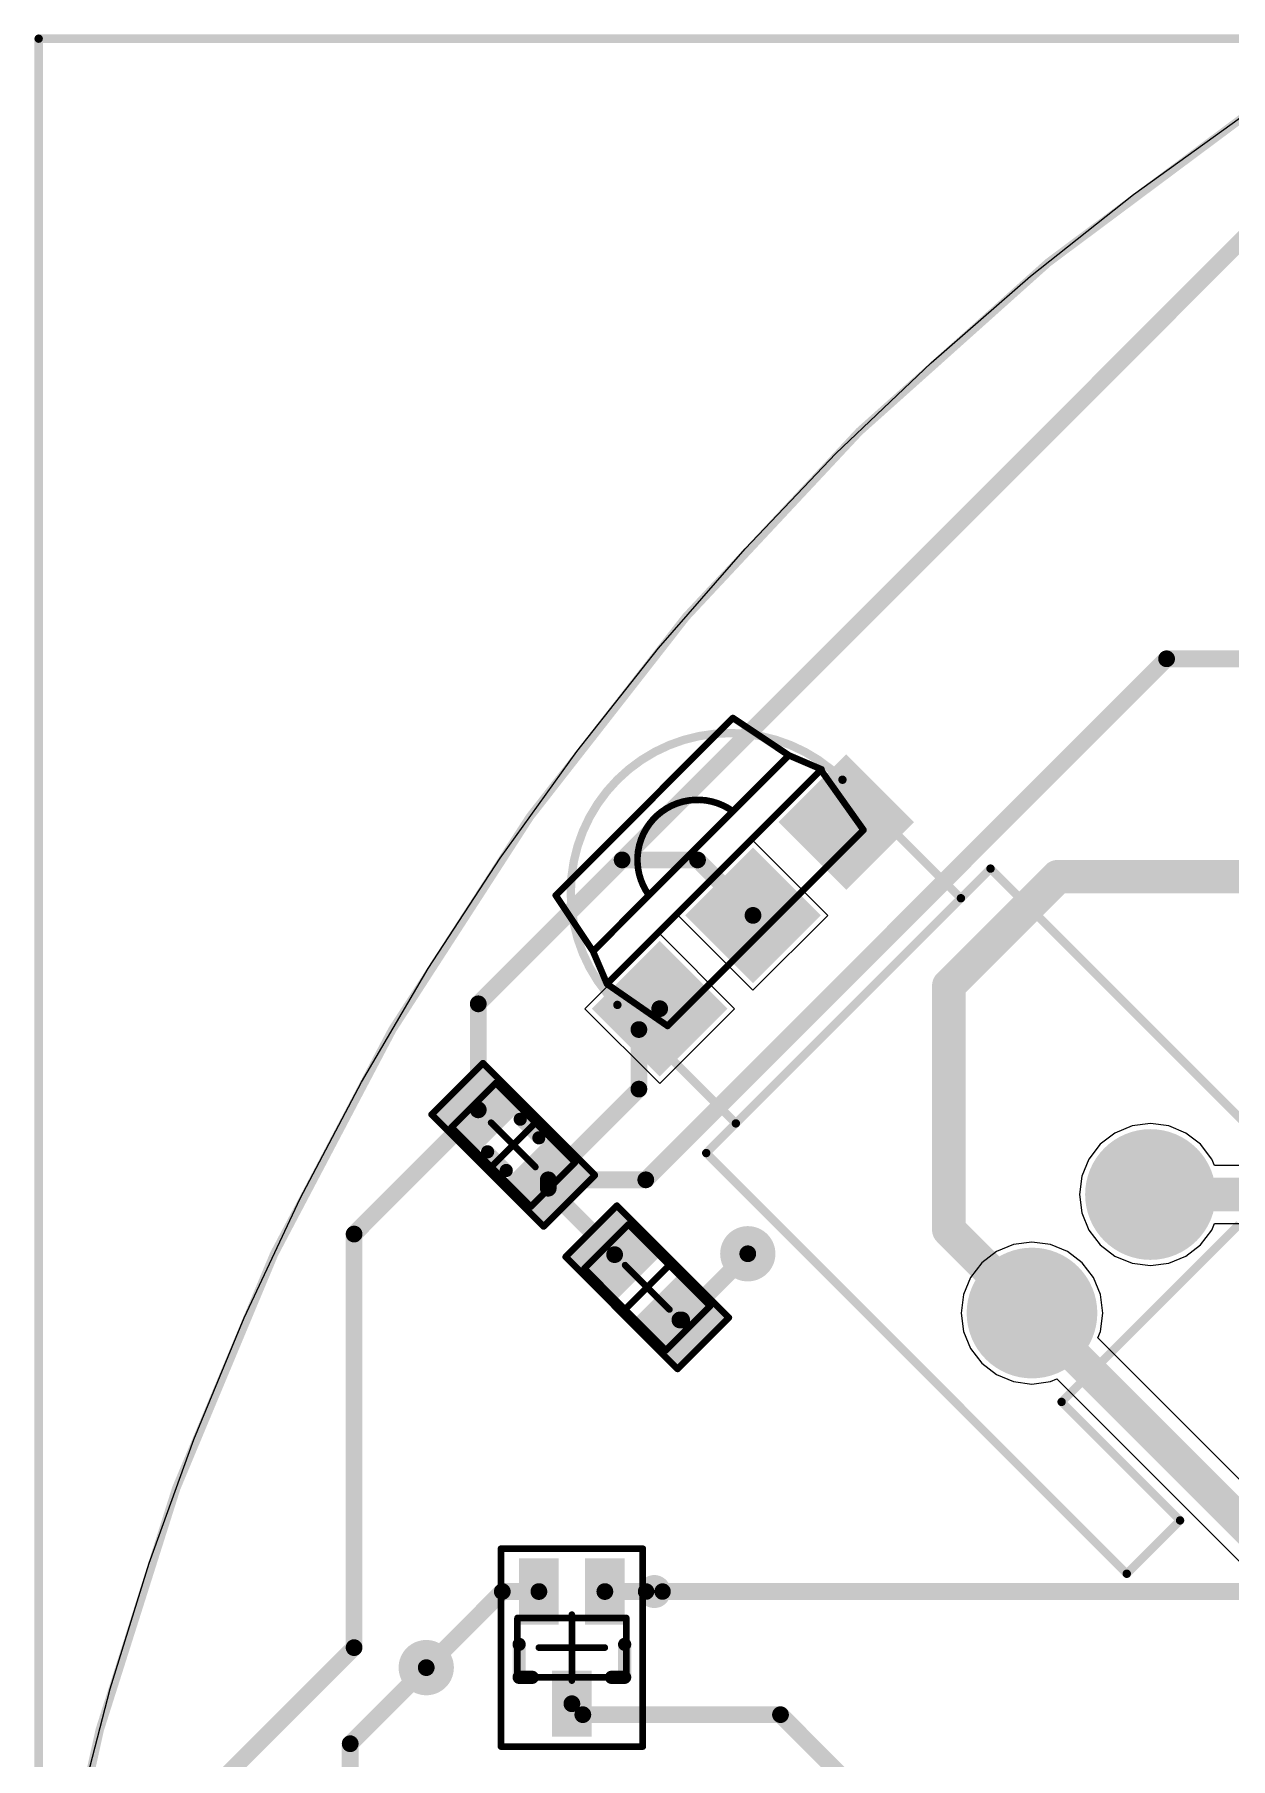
# Model space of a CAD drawing. Extents: x 6.31 to 9.67, y 3.49 to 7.65.
# Drawn here: x 6.309 to 7.023, y 6.621 to 7.65 of the extents above; entities that cross this region are included whole.
import ezdxf

# ---------------------------------------------------------------- set-up
doc = ezdxf.new("R2010")
doc.units = 0
for name, color, linetype in [('BOTTOMLAYER', 5, 'CONTINUOUS'), ('BOTTOMSOLDER', 6, 'CONTINUOUS'), ('MECHANICAL10', 56, 'CONTINUOUS'), ('MECHANICAL13', 56, 'CONTINUOUS'), ('MECHANICAL15', 56, 'CONTINUOUS'), ('MECHANICAL2', 216, 'CONTINUOUS'), ('MULTILAYER', 9, 'CONTINUOUS'), ('TOPLAYER', 1, 'CONTINUOUS'), ('TOPOVERLAY', 2, 'CONTINUOUS'), ('TOPPASTE', 8, 'CONTINUOUS'), ('TOPSOLDER', 216, 'CONTINUOUS')]:
    doc.layers.add(name, color=color, linetype=linetype)

msp = doc.modelspace()

# ---------------------------------------------------------------- linework, layer by layer
at = {"layer": 'BOTTOMLAYER'}
for p, q in [((6.9649762, 7.5540742), (7.0287402, 7.5999529)), ((6.9033991, 7.5052997), (6.9649762, 7.5540742)), ((6.8441403, 7.4537333), (6.9033991, 7.5052997)), ((6.7873262, 7.3994852), (6.8441403, 7.4537333)), ((6.7330781, 7.3426711), (6.7873262, 7.3994852)), ((6.6815117, 7.2834123), (6.7330781, 7.3426711)), ((6.6327372, 7.2218352), (6.6815117, 7.2834123)), ((6.5868585, 7.1580712), (6.6327372, 7.2218352)), ((6.7378353, 7.1686748), (6.6931372, 7.1239767)), ((6.7825334, 7.1239767), (6.7378353, 7.1686748)), ((6.5439736, 7.0922564), (6.5868585, 7.1580712)), ((6.6931372, 7.1239767), (6.7378353, 7.0792786)), ((6.7378353, 7.0792786), (6.7825334, 7.1239767)), ((6.6821575, 7.1129971), (6.6374594, 7.068299)), ((6.7268556, 7.068299), (6.6821575, 7.1129971)), ((6.5041741, 7.0245313), (6.5439736, 7.0922564)), ((6.6374594, 7.068299), (6.6821575, 7.0236009)), ((6.6821575, 7.0236009), (6.7268556, 7.068299)), ((6.4675448, 6.9550403), (6.5041741, 7.0245313)), ((6.9641202, 6.9983572), (6.9539032, 6.9941252)), ((6.9750844, 6.9998006), (6.9641202, 6.9983572)), ((6.9860486, 6.9983572), (6.9750844, 6.9998006)), ((6.9962656, 6.9941252), (6.9860486, 6.9983572)), ((6.9451297, 6.987393), (6.9383975, 6.9786195)), ((6.9539032, 6.9941252), (6.9451297, 6.987393)), ((7.0050391, 6.987393), (6.9962656, 6.9941252)), ((7.0117713, 6.9786195), (7.0050391, 6.987393)), ((6.9383975, 6.9786195), (6.9341655, 6.9684025)), ((7.0133653, 6.9747713), (7.0117713, 6.9786195)), ((7.5343737, 6.9747713), (7.0133653, 6.9747713)), ((6.9341655, 6.9684025), (6.9327221, 6.9574383)), ((6.4341639, 6.8839319), (6.4675448, 6.9550403)), ((6.9327221, 6.9574383), (6.9341655, 6.9464741)), ((6.9341655, 6.9464741), (6.9383975, 6.9362571)), ((6.9383975, 6.9362571), (6.9451297, 6.9274836)), ((7.0050391, 6.9274836), (7.0117713, 6.9362571)), ((7.0117713, 6.9362571), (7.0133653, 6.9401053)), ((7.0133653, 6.9401053), (7.5271941, 6.9401053)), ((6.8831925, 6.9234145), (6.874419, 6.9166823)), ((6.8934095, 6.9276465), (6.8831925, 6.9234145)), ((6.9043737, 6.9290899), (6.8934095, 6.9276465)), ((6.9153379, 6.9276465), (6.9043737, 6.9290899)), ((6.9255549, 6.9234145), (6.9153379, 6.9276465)), ((6.9343284, 6.9166823), (6.9255549, 6.9234145)), ((6.9451297, 6.9274836), (6.9539032, 6.9207514)), ((6.9962656, 6.9207514), (7.0050391, 6.9274836)), ((6.874419, 6.9166823), (6.8676868, 6.9079088)), ((6.9410606, 6.9079088), (6.9343284, 6.9166823)), ((6.9539032, 6.9207514), (6.9641202, 6.9165194)), ((6.9641202, 6.9165194), (6.9750844, 6.915076)), ((6.9750844, 6.915076), (6.9860486, 6.9165194)), ((6.9860486, 6.9165194), (6.9962656, 6.9207514)), ((6.8676868, 6.9079088), (6.8634548, 6.8976918)), ((6.9452926, 6.8976918), (6.9410606, 6.9079088)), ((6.8634548, 6.8976918), (6.8620114, 6.8867276)), ((6.946736, 6.8867276), (6.9452926, 6.8976918)), ((6.4041026, 6.8113576), (6.4341639, 6.8839319)), ((6.8620114, 6.8867276), (6.8634548, 6.8757634)), ((6.9452926, 6.8757634), (6.946736, 6.8867276)), ((6.8634548, 6.8757634), (6.8676868, 6.8655464)), ((6.9436987, 6.8719152), (6.9452926, 6.8757634)), ((7.0861979, 6.729416), (6.9436987, 6.8719152)), ((6.8676868, 6.8655464), (6.874419, 6.8567729)), ((6.874419, 6.8567729), (6.8831925, 6.8500407)), ((6.8831925, 6.8500407), (6.8934095, 6.8458087)), ((6.8934095, 6.8458087), (6.9043737, 6.8443653)), ((6.9043737, 6.8443653), (6.9153379, 6.8458087)), ((6.9153379, 6.8458087), (6.9191861, 6.8474026)), ((6.9191861, 6.8474026), (7.066762, 6.6998267)), ((6.3774252, 6.7374725), (6.4041026, 6.8113576)), ((6.3541885, 6.6624341), (6.3774252, 6.7374725)), ((6.3344422, 6.5864027), (6.3541885, 6.6624341))]:
    msp.add_line(p, q, dxfattribs=at)
for points, const_width in [([(6.9575844, 6.9574383, 1), (6.9925844, 6.9574383, 1)], 0.035), ([(6.9700844, 6.9574383, 1), (6.9800844, 6.9574383, 1)], 0.01), ([(6.728479, 6.922083, 1), (6.740979, 6.922083, 1)], 0.0125), ([(6.8868737, 6.8867276, 1), (6.9218737, 6.8867276, 1)], 0.035), ([(6.8993737, 6.8867276, 1), (6.9093737, 6.8867276, 1)], 0.01), ([(6.5365499, 6.6751539, 1), (6.5490499, 6.6751539, 1)], 0.0125)]:
    msp.add_lwpolyline(points, format="xyb", close=True, dxfattribs=dict(at, const_width=const_width))
at = {"layer": 'BOTTOMLAYER', "const_width": 0.02}
for points in [[(6.9750844, 6.9574383), (7.5343737, 6.9574383)], [(6.9043737, 6.8867276), (7.0790183, 6.712083)]]:
    msp.add_lwpolyline(points, dxfattribs=at)
at = {"layer": 'BOTTOMLAYER'}
for points in [[(6.793513, 7.2144531), (6.7587144, 7.1796545), (6.8283116, 7.1796545), (6.793513, 7.1448559)], [(6.7378353, 7.1587753), (6.7030367, 7.1239767), (6.7726339, 7.1239767), (6.7378353, 7.0891781)], [(6.6821575, 7.1030976), (6.6473589, 7.068299), (6.7169561, 7.068299), (6.6821575, 7.0335004)]]:
    msp.add_solid(points, dxfattribs=at)
at = {"layer": 'BOTTOMSOLDER'}
for points, const_width in [([(6.9555844, 6.9574383, 1), (6.9945844, 6.9574383, 1)], 0.039), ([(6.726479, 6.922083, 1), (6.742979, 6.922083, 1)], 0.0165), ([(6.8848737, 6.8867276, 1), (6.9238737, 6.8867276, 1)], 0.039), ([(6.5345499, 6.6751539, 1), (6.5510499, 6.6751539, 1)], 0.0165)]:
    msp.add_lwpolyline(points, format="xyb", close=True, dxfattribs=dict(at, const_width=const_width))
for points in [[(6.793513, 7.2201099), (6.7530576, 7.1796545), (6.8339684, 7.1796545), (6.793513, 7.1391991)], [(6.7378353, 7.1644321), (6.6973799, 7.1239767), (6.7782907, 7.1239767), (6.7378353, 7.0835213)], [(6.6821575, 7.1087544), (6.6417021, 7.068299), (6.7226129, 7.068299), (6.6821575, 7.0278436)]]:
    msp.add_solid(points, dxfattribs=at)
at = {"layer": 'MECHANICAL10', "const_width": 0.005}
for points in [[(6.3114428, 3.4970829), (6.3114428, 7.6470829)], [(6.3114428, 7.6470829), (9.6680142, 7.6470829)]]:
    msp.add_lwpolyline(points, dxfattribs=at)
at = {"layer": 'MECHANICAL10', "const_width": 0.0025}
msp.add_lwpolyline([(6.3101928, 7.6470829, 1), (6.3126928, 7.6470829, 1)], format="xyb", close=True, dxfattribs=at)
msp.add_lwpolyline([(6.3101928, 7.6470829, 1), (6.3126928, 7.6470829, 1)], format="xyb", close=True, dxfattribs=at)
at = {"layer": 'MECHANICAL13', "const_width": 0.003937}
for points in [[(6.5578427, 6.9975227), (6.5842896, 7.0239695)], [(6.5842896, 7.0239695), (6.6316156, 6.9766435)], [(6.5578427, 6.9975227), (6.6051687, 6.9501966)], [(6.6051687, 6.9501966), (6.6316156, 6.9766435)], [(6.6371464, 6.9132185), (6.6635933, 6.9396654)], [(6.6635933, 6.9396654), (6.7123114, 6.8909474)], [(6.6371464, 6.9132185), (6.6858644, 6.8645005)], [(6.6858644, 6.8645005), (6.7123114, 6.8909474)], [(6.5972486, 6.7047996), (6.6622093, 6.7047996)], [(6.5972486, 6.6693665), (6.5972486, 6.7047996)], [(6.6622093, 6.6693665), (6.6622093, 6.7047996)], [(6.5972486, 6.6693665), (6.6622093, 6.6693665)]]:
    msp.add_lwpolyline(points, dxfattribs=at)
at = {"layer": 'MECHANICAL13', "const_width": 0.0019685}
for points in [[(6.5833054, 7.0239695, 1), (6.5852738, 7.0239695, 1)], [(6.5833054, 7.0239695, 1), (6.5852738, 7.0239695, 1)], [(6.5568585, 6.9975227, 1), (6.5588269, 6.9975227, 1)], [(6.5568585, 6.9975227, 1), (6.5588269, 6.9975227, 1)], [(6.6306314, 6.9766435, 1), (6.6325998, 6.9766435, 1)], [(6.6306314, 6.9766435, 1), (6.6325998, 6.9766435, 1)], [(6.6041845, 6.9501966, 1), (6.6061529, 6.9501966, 1)], [(6.6041845, 6.9501966, 1), (6.6061529, 6.9501966, 1)], [(6.6626091, 6.9396654, 1), (6.6645775, 6.9396654, 1)], [(6.6626091, 6.9396654, 1), (6.6645775, 6.9396654, 1)], [(6.6361622, 6.9132185, 1), (6.6381306, 6.9132185, 1)], [(6.6361622, 6.9132185, 1), (6.6381306, 6.9132185, 1)], [(6.7113272, 6.8909474, 1), (6.7132956, 6.8909474, 1)], [(6.7113272, 6.8909474, 1), (6.7132956, 6.8909474, 1)], [(6.6848802, 6.8645005, 1), (6.6868486, 6.8645005, 1)], [(6.6848802, 6.8645005, 1), (6.6868486, 6.8645005, 1)], [(6.5962644, 6.7047996, 1), (6.5982328, 6.7047996, 1)], [(6.5962644, 6.7047996, 1), (6.5982328, 6.7047996, 1)], [(6.6612251, 6.7047996, 1), (6.6631935, 6.7047996, 1)], [(6.6612251, 6.7047996, 1), (6.6631935, 6.7047996, 1)], [(6.5962644, 6.6693665, 1), (6.5982328, 6.6693665, 1)], [(6.5962644, 6.6693665, 1), (6.5982328, 6.6693665, 1)], [(6.6612251, 6.6693665, 1), (6.6631935, 6.6693665, 1)], [(6.6612251, 6.6693665, 1), (6.6631935, 6.6693665, 1)]]:
    msp.add_lwpolyline(points, format="xyb", close=True, dxfattribs=at)
at = {"layer": 'MECHANICAL15', "const_width": 0.003937}
for points in [[(6.5460111, 7.0051782), (6.5766339, 7.035801)], [(6.5766339, 7.035801), (6.6434471, 6.9689877)], [(6.5460111, 7.0051782), (6.6128244, 6.938365)], [(6.5815057, 7.0003065), (6.6079526, 6.9738595)], [(6.5815057, 6.9738596), (6.6079526, 7.0003065)], [(6.6128244, 6.938365), (6.6434471, 6.9689877)], [(6.626011, 6.9201782), (6.6566336, 6.9508009)], [(6.6566336, 6.9508009), (6.7234469, 6.8839878)], [(6.626011, 6.9201782), (6.6928241, 6.853365)], [(6.6615054, 6.8888595), (6.6879523, 6.9153064)], [(6.6615055, 6.9153064), (6.6879523, 6.8888595)], [(6.6928241, 6.853365), (6.7234469, 6.8839878)], [(6.5874061, 6.7461382), (6.6720518, 6.7461382)], [(6.5874061, 6.6280279), (6.5874061, 6.7461382)], [(6.6720518, 6.6280279), (6.6720518, 6.7461382)], [(6.629729, 6.667398), (6.629729, 6.7067681)], [(6.6100439, 6.687083), (6.649414, 6.687083)], [(6.5874061, 6.6280279), (6.6720518, 6.6280279)]]:
    msp.add_lwpolyline(points, dxfattribs=at)
at = {"layer": 'MECHANICAL15', "const_width": 0.0019685}
for points in [[(6.5756497, 7.035801, 1), (6.5776181, 7.035801, 1)], [(6.5756497, 7.035801, 1), (6.5776181, 7.035801, 1)], [(6.5450269, 7.0051782, 1), (6.5469953, 7.0051782, 1)], [(6.5450269, 7.0051782, 1), (6.5469953, 7.0051782, 1)], [(6.5805215, 7.0003065, 1), (6.5824899, 7.0003065, 1)], [(6.6069684, 7.0003065, 1), (6.6089368, 7.0003065, 1)], [(6.5805215, 6.9738596, 1), (6.5824899, 6.9738596, 1)], [(6.6069684, 6.9738595, 1), (6.6089368, 6.9738595, 1)], [(6.6424629, 6.9689877, 1), (6.6444313, 6.9689877, 1)], [(6.6424629, 6.9689877, 1), (6.6444313, 6.9689877, 1)], [(6.6556494, 6.9508009, 1), (6.6576178, 6.9508009, 1)], [(6.6556494, 6.9508009, 1), (6.6576178, 6.9508009, 1)], [(6.6118402, 6.938365, 1), (6.6138086, 6.938365, 1)], [(6.6118402, 6.938365, 1), (6.6138086, 6.938365, 1)], [(6.6250268, 6.9201782, 1), (6.6269952, 6.9201782, 1)], [(6.6250268, 6.9201782, 1), (6.6269952, 6.9201782, 1)], [(6.6605213, 6.9153064, 1), (6.6624897, 6.9153064, 1)], [(6.6869681, 6.9153064, 1), (6.6889365, 6.9153064, 1)], [(6.6605212, 6.8888595, 1), (6.6624896, 6.8888595, 1)], [(6.6869681, 6.8888595, 1), (6.6889365, 6.8888595, 1)], [(6.7224627, 6.8839878, 1), (6.7244311, 6.8839878, 1)], [(6.7224627, 6.8839878, 1), (6.7244311, 6.8839878, 1)], [(6.6918399, 6.853365, 1), (6.6938083, 6.853365, 1)], [(6.6918399, 6.853365, 1), (6.6938083, 6.853365, 1)], [(6.5864219, 6.7461382, 1), (6.5883903, 6.7461382, 1)], [(6.5864219, 6.7461382, 1), (6.5883903, 6.7461382, 1)], [(6.6710676, 6.7461382, 1), (6.673036, 6.7461382, 1)], [(6.6710676, 6.7461382, 1), (6.673036, 6.7461382, 1)], [(6.6287448, 6.7067681, 1), (6.6307132, 6.7067681, 1)], [(6.6090597, 6.687083, 1), (6.6110281, 6.687083, 1)], [(6.6484298, 6.687083, 1), (6.6503982, 6.687083, 1)], [(6.6287448, 6.667398, 1), (6.6307132, 6.667398, 1)], [(6.5864219, 6.6280279, 1), (6.5883903, 6.6280279, 1)], [(6.5864219, 6.6280279, 1), (6.5883903, 6.6280279, 1)], [(6.6710676, 6.6280279, 1), (6.673036, 6.6280279, 1)], [(6.6710676, 6.6280279, 1), (6.673036, 6.6280279, 1)]]:
    msp.add_lwpolyline(points, format="xyb", close=True, dxfattribs=at)
at = {"layer": 'MECHANICAL2', "const_width": 0.005}
msp.add_lwpolyline([(6.3151867, 6.4901863, -0.2031041842308624), (7.0354528, 7.6039795)], format="xyb", dxfattribs=at)
at = {"layer": 'MULTILAYER'}
for points, const_width in [([(6.9575844, 6.9574383, 1), (6.9925844, 6.9574383, 1)], 0.035), ([(6.728479, 6.922083, 1), (6.740979, 6.922083, 1)], 0.0125), ([(6.8868737, 6.8867276, 1), (6.9218737, 6.8867276, 1)], 0.035), ([(6.5365499, 6.6751539, 1), (6.5490499, 6.6751539, 1)], 0.0125)]:
    msp.add_lwpolyline(points, format="xyb", close=True, dxfattribs=dict(at, const_width=const_width))
for points in [[(6.793513, 7.2144531), (6.7587144, 7.1796545), (6.8283116, 7.1796545), (6.793513, 7.1448559)], [(6.7378353, 7.1587753), (6.7030367, 7.1239767), (6.7726339, 7.1239767), (6.7378353, 7.0891781)], [(6.6821575, 7.1030976), (6.6473589, 7.068299), (6.7169561, 7.068299), (6.6821575, 7.0335004)]]:
    msp.add_solid(points, dxfattribs=at)
at = {"layer": 'TOPLAYER'}
for points, const_width in [([(6.659729, 7.157083), (7.0742565, 7.5716105)], 0.01), ([(6.6738499, 6.9662039), (6.984729, 7.277083)], 0.01), ([(6.984729, 7.277083), (7.054729, 7.277083)], 0.01), ([(6.57385, 7.071204), (6.659729, 7.157083)], 0.01), ([(6.659729, 7.157083), (6.704729, 7.157083)], 0.01), ([(6.704729, 7.157083), (6.7378353, 7.1239767)], 0.01), ([(6.854729, 7.082083), (6.919729, 7.147083)], 0.02), ([(6.919729, 7.147083), (7.214729, 7.147083)], 0.02), ([(6.854729, 6.9363723), (6.854729, 7.082083)], 0.02), ([(6.57385, 7.0079622), (6.57385, 7.071204)], 0.01), ([(6.669729, 7.0558705), (6.6821575, 7.068299)], 0.01), ([(6.669729, 7.0203247), (6.669729, 7.0558705)], 0.01), ([(6.6156082, 6.9662039), (6.669729, 7.0203247)], 0.01), ([(6.499729, 6.9338412), (6.57385, 7.0079622)], 0.01), ([(6.6156082, 6.9612037), (6.6156082, 6.9662039)], 0.01), ([(6.6156082, 6.9662039), (6.6738499, 6.9662039)], 0.01), ([(6.6156082, 6.9612037), (6.6552417, 6.9215702)], 0.01), ([(6.854729, 6.9363723), (6.9043737, 6.8867276)], 0.02), ([(6.499729, 6.687083), (6.499729, 6.9338412)], 0.01), ([(6.6952417, 6.8825957), (6.734729, 6.922083)], 0.01), ([(6.6942162, 6.8825957), (6.6952417, 6.8825957)], 0.01), ([(6.5427999, 6.6751539), (6.5881936, 6.7205476)], 0.01), ([(6.5881936, 6.7205476), (6.6100439, 6.7205476)], 0.01), ([(6.649414, 6.7205476), (7.0381936, 6.7205476)], 0.01), ([(6.374729, 6.562083), (6.499729, 6.687083)], 0.01), ([(6.4974062, 6.6297602), (6.5427999, 6.6751539)], 0.01), ([(6.629729, 6.6536185), (6.6362644, 6.6470831)], 0.01), ([(6.6362644, 6.6470831), (6.7542565, 6.6470831)], 0.01), ([(6.7542565, 6.6470831), (6.7892566, 6.612083)], 0.01), ([(6.4974062, 6.5508232), (6.4974062, 6.6297602)], 0.01)]:
    msp.add_lwpolyline(points, dxfattribs=dict(at, const_width=const_width))
for points, const_width in [([(6.982229, 7.277083, 1), (6.987229, 7.277083, 1)], 0.005), ([(6.982229, 7.277083, 1), (6.987229, 7.277083, 1)], 0.005), ([(6.657229, 7.157083, 1), (6.662229, 7.157083, 1)], 0.005), ([(6.657229, 7.157083, 1), (6.662229, 7.157083, 1)], 0.005), ([(6.657229, 7.157083, 1), (6.662229, 7.157083, 1)], 0.005), ([(6.702229, 7.157083, 1), (6.707229, 7.157083, 1)], 0.005), ([(6.702229, 7.157083, 1), (6.707229, 7.157083, 1)], 0.005), ([(6.914729, 7.147083, 1), (6.924729, 7.147083, 1)], 0.01), ([(6.914729, 7.147083, 1), (6.924729, 7.147083, 1)], 0.01), ([(6.7353353, 7.1239767, 1), (6.7403353, 7.1239767, 1)], 0.005), ([(6.849729, 7.082083, 1), (6.859729, 7.082083, 1)], 0.01), ([(6.849729, 7.082083, 1), (6.859729, 7.082083, 1)], 0.01), ([(6.57135, 7.071204, 1), (6.57635, 7.071204, 1)], 0.005), ([(6.57135, 7.071204, 1), (6.57635, 7.071204, 1)], 0.005), ([(6.6796575, 7.068299, 1), (6.6846575, 7.068299, 1)], 0.005), ([(6.667229, 7.0558705, 1), (6.672229, 7.0558705, 1)], 0.005), ([(6.667229, 7.0558705, 1), (6.672229, 7.0558705, 1)], 0.005), ([(6.667229, 7.0203247, 1), (6.672229, 7.0203247, 1)], 0.005), ([(6.667229, 7.0203247, 1), (6.672229, 7.0203247, 1)], 0.005), ([(6.57135, 7.0079622, 1), (6.57635, 7.0079622, 1)], 0.005), ([(6.57135, 7.0079622, 1), (6.57635, 7.0079622, 1)], 0.005), ([(6.9575844, 6.9574383, 1), (6.9925844, 6.9574383, 1)], 0.035), ([(6.6131082, 6.9662039, 1), (6.6181082, 6.9662039, 1)], 0.005), ([(6.6131082, 6.9662039, 1), (6.6181082, 6.9662039, 1)], 0.005), ([(6.6131082, 6.9662039, 1), (6.6181082, 6.9662039, 1)], 0.005), ([(6.6131082, 6.9612037, 1), (6.6181082, 6.9612037, 1)], 0.005), ([(6.6131082, 6.9612037, 1), (6.6181082, 6.9612037, 1)], 0.005), ([(6.6713499, 6.9662039, 1), (6.6763499, 6.9662039, 1)], 0.005), ([(6.6713499, 6.9662039, 1), (6.6763499, 6.9662039, 1)], 0.005), ([(6.849729, 6.9363723, 1), (6.859729, 6.9363723, 1)], 0.01), ([(6.849729, 6.9363723, 1), (6.859729, 6.9363723, 1)], 0.01), ([(6.497229, 6.9338412, 1), (6.502229, 6.9338412, 1)], 0.005), ([(6.497229, 6.9338412, 1), (6.502229, 6.9338412, 1)], 0.005), ([(6.728479, 6.922083, 1), (6.740979, 6.922083, 1)], 0.0125), ([(6.6527417, 6.9215702, 1), (6.6577417, 6.9215702, 1)], 0.005), ([(6.732229, 6.922083, 1), (6.737229, 6.922083, 1)], 0.005), ([(6.8868737, 6.8867276, 1), (6.9218737, 6.8867276, 1)], 0.035), ([(6.8993737, 6.8867276, 1), (6.9093737, 6.8867276, 1)], 0.01), ([(6.6917162, 6.8825957, 1), (6.6967162, 6.8825957, 1)], 0.005), ([(6.6927417, 6.8825957, 1), (6.6977417, 6.8825957, 1)], 0.005), ([(6.6927417, 6.8825957, 1), (6.6977417, 6.8825957, 1)], 0.005), ([(6.5856936, 6.7205476, 1), (6.5906936, 6.7205476, 1)], 0.005), ([(6.5856936, 6.7205476, 1), (6.5906936, 6.7205476, 1)], 0.005), ([(6.6075439, 6.7205476, 1), (6.6125439, 6.7205476, 1)], 0.005), ([(6.646914, 6.7205476, 1), (6.651914, 6.7205476, 1)], 0.005), ([(6.497229, 6.687083, 1), (6.502229, 6.687083, 1)], 0.005), ([(6.497229, 6.687083, 1), (6.502229, 6.687083, 1)], 0.005), ([(6.5365499, 6.6751539, 1), (6.5490499, 6.6751539, 1)], 0.0125), ([(6.5402999, 6.6751539, 1), (6.5452999, 6.6751539, 1)], 0.005), ([(6.5402999, 6.6751539, 1), (6.5452999, 6.6751539, 1)], 0.005), ([(6.627229, 6.6536185, 1), (6.632229, 6.6536185, 1)], 0.005), ([(6.6337644, 6.6470831, 1), (6.6387644, 6.6470831, 1)], 0.005), ([(6.6337644, 6.6470831, 1), (6.6387644, 6.6470831, 1)], 0.005), ([(6.7517565, 6.6470831, 1), (6.7567565, 6.6470831, 1)], 0.005), ([(6.7517565, 6.6470831, 1), (6.7567565, 6.6470831, 1)], 0.005), ([(6.4949062, 6.6297602, 1), (6.4999062, 6.6297602, 1)], 0.005), ([(6.4949062, 6.6297602, 1), (6.4999062, 6.6297602, 1)], 0.005)]:
    msp.add_lwpolyline(points, format="xyb", close=True, dxfattribs=dict(at, const_width=const_width))
for points in [[(6.793513, 7.2144531), (6.7587144, 7.1796545), (6.8283116, 7.1796545), (6.793513, 7.1448559)], [(6.7378353, 7.1587753), (6.7030367, 7.1239767), (6.7726339, 7.1239767), (6.7378353, 7.0891781)], [(6.6821575, 7.1030976), (6.6473589, 7.068299), (6.7169561, 7.068299), (6.6821575, 7.0335004)], [(6.5710661, 6.9856912), (6.596121, 7.0107461), (6.551579, 7.0051783), (6.5766339, 7.0302332)], [(6.6128243, 6.9439329), (6.6378792, 6.9689878), (6.5933372, 6.96342), (6.6183921, 6.9884749)], [(6.6566336, 6.9452332), (6.6315787, 6.9201783), (6.6789047, 6.9229621), (6.6538498, 6.8979072)], [(6.6956081, 6.9062587), (6.6705532, 6.8812038), (6.7178792, 6.8839876), (6.6928243, 6.8589327)], [(6.6021699, 6.7047996), (6.6179179, 6.7047996), (6.6021699, 6.7362956), (6.6179179, 6.7362956)], [(6.64154, 6.7047996), (6.657288, 6.7047996), (6.64154, 6.7362956), (6.657288, 6.7362956)], [(6.621855, 6.6378705), (6.637603, 6.6378705), (6.621855, 6.6693665), (6.637603, 6.6693665)]]:
    msp.add_solid(points, dxfattribs=at)
at = {"layer": 'TOPOVERLAY'}
for points, const_width in [([(6.620077, 7.1359475), (6.7258644, 7.2417351)], 0.003937), ([(6.7258644, 7.2417351), (6.7592712, 7.219464)], 0.003937), ([(6.642348, 7.1025408), (6.7592712, 7.219464)], 0.003937), ([(6.7592712, 7.219464), (6.7787584, 7.2111124)], 0.003937), ([(6.6506997, 7.0830536), (6.7787584, 7.2111124)], 0.003937), ([(6.7783686, 7.2107226), (6.8038134, 7.1749219)], 0.003937), ([(6.7912366, 7.2049257), (6.8619473, 7.134215)], 0.005), ([(6.6868902, 7.0579987), (6.8038134, 7.1749219)], 0.003937), ([(6.7099193, 6.9821869), (6.8796251, 7.1518927)], 0.005), ([(6.8796251, 7.1518927), (7.1306479, 6.9008699)], 0.005), ([(6.620077, 7.1359475), (6.642348, 7.1025408)], 0.003937), ([(6.642348, 7.1025408), (6.6506997, 7.0830536)], 0.003937), ([(6.6506997, 7.0830536), (6.6868902, 7.0579987)], 0.003937), ([(6.6568863, 7.0705754), (6.727597, 6.9998647)], 0.005), ([(6.5989049, 7.0023944), (6.6100405, 6.9912589)], 0.007874), ([(6.5794177, 6.9829072), (6.5905533, 6.9717716)], 0.007874), ([(6.7099193, 6.9821869), (6.9609421, 6.7311641)], 0.005), ([(6.9220514, 6.8336946), (7.0281174, 6.9397606)], 0.005), ([(6.9220514, 6.8336946), (6.9927619, 6.7629839)], 0.005), ([(6.9609421, 6.7311641), (6.9927619, 6.7629839)], 0.005), ([(6.5982329, 6.6693665), (6.5982329, 6.6890515)], 0.007874), ([(6.661225, 6.6693665), (6.661225, 6.6890515)], 0.007874), ([(6.5982329, 6.6693665), (6.6061069, 6.6693665)], 0.007874), ([(6.653351, 6.6693665), (6.661225, 6.6693665)], 0.007874)]:
    msp.add_lwpolyline(points, dxfattribs=dict(at, const_width=const_width))
for points, const_width in [([(6.7248802, 7.2417351, 1), (6.7268486, 7.2417351, 1)], 0.0019685), ([(6.7248802, 7.2417351, 1), (6.7268486, 7.2417351, 1)], 0.0019685), ([(6.758287, 7.219464, 1), (6.7602554, 7.219464, 1)], 0.0019685), ([(6.758287, 7.219464, 1), (6.7602554, 7.219464, 1)], 0.0019685), ([(6.758287, 7.219464, 1), (6.7602554, 7.219464, 1)], 0.0019685), ([(6.7773844, 7.2107226, 1), (6.7793528, 7.2107226, 1)], 0.0019685), ([(6.7777742, 7.2111124, 1), (6.7797426, 7.2111124, 1)], 0.0019685), ([(6.7777742, 7.2111124, 1), (6.7797426, 7.2111124, 1)], 0.0019685), ([(6.7899866, 7.2049257, 1), (6.7924866, 7.2049257, 1)], 0.0025), ([(6.7899866, 7.2049256, 1), (6.7924866, 7.2049256, 1)], 0.0025), ([(6.7248803, 7.1860574, 1), (6.7268487, 7.1860574, 1)], 0.0019685), ([(6.8028292, 7.1749219, 1), (6.8047976, 7.1749219, 1)], 0.0019685), ([(6.8028292, 7.1749219, 1), (6.8047976, 7.1749219, 1)], 0.0019685), ([(6.8783751, 7.1518927, 1), (6.8808751, 7.1518927, 1)], 0.0025), ([(6.8783751, 7.1518927, 1), (6.8808751, 7.1518927, 1)], 0.0025), ([(6.6190928, 7.1359475, 1), (6.6210612, 7.1359475, 1)], 0.0019685), ([(6.6190928, 7.1359475, 1), (6.6210612, 7.1359475, 1)], 0.0019685), ([(6.6747704, 7.1359475, 1), (6.6767388, 7.1359475, 1)], 0.0019685), ([(6.8606973, 7.134215, 1), (6.8631973, 7.134215, 1)], 0.0025), ([(6.6413638, 7.1025408, 1), (6.6433322, 7.1025408, 1)], 0.0019685), ([(6.6413638, 7.1025408, 1), (6.6433322, 7.1025408, 1)], 0.0019685), ([(6.6413638, 7.1025408, 1), (6.6433322, 7.1025408, 1)], 0.0019685), ([(6.6497155, 7.0830536, 1), (6.6516839, 7.0830536, 1)], 0.0019685), ([(6.6497155, 7.0830536, 1), (6.6516839, 7.0830536, 1)], 0.0019685), ([(6.6497155, 7.0830536, 1), (6.6516839, 7.0830536, 1)], 0.0019685), ([(6.6556363, 7.0705754, 1), (6.6581363, 7.0705754, 1)], 0.0025), ([(6.6556364, 7.0705754, 1), (6.6581364, 7.0705754, 1)], 0.0025), ([(6.685906, 7.0579987, 1), (6.6878744, 7.0579987, 1)], 0.0019685), ([(6.685906, 7.0579987, 1), (6.6878744, 7.0579987, 1)], 0.0019685), ([(6.5969364, 7.0023944, 1), (6.6008734, 7.0023944, 1)], 0.003937), ([(6.608072, 6.9912589, 1), (6.612009, 6.9912589, 1)], 0.003937), ([(6.726347, 6.9998647, 1), (6.728847, 6.9998647, 1)], 0.0025), ([(6.5774492, 6.9829072, 1), (6.5813862, 6.9829072, 1)], 0.003937), ([(6.7086693, 6.9821869, 1), (6.7111693, 6.9821869, 1)], 0.0025), ([(6.7086693, 6.9821869, 1), (6.7111693, 6.9821869, 1)], 0.0025), ([(6.5885848, 6.9717716, 1), (6.5925218, 6.9717716, 1)], 0.003937), ([(6.9208014, 6.8336946, 1), (6.9233014, 6.8336946, 1)], 0.0025), ([(6.9208014, 6.8336946, 1), (6.9233014, 6.8336946, 1)], 0.0025), ([(6.9915119, 6.7629839, 1), (6.9940119, 6.7629839, 1)], 0.0025), ([(6.9915119, 6.7629839, 1), (6.9940119, 6.7629839, 1)], 0.0025), ([(6.6838629, 6.7205476, 1), (6.6740203, 6.7205476, 1)], 0.0098425), ([(6.9596921, 6.7311641, 1), (6.9621921, 6.7311641, 1)], 0.0025), ([(6.9596921, 6.7311641, 1), (6.9621921, 6.7311641, 1)], 0.0025), ([(6.6715597, 6.7205476, 1), (6.6764809, 6.7205476, 1)], 0.0049212), ([(6.6814023, 6.7205476, 1), (6.6863235, 6.7205476, 1)], 0.0049212), ([(6.5962644, 6.6890515, 1), (6.6002014, 6.6890515, 1)], 0.003937), ([(6.6592565, 6.6890515, 1), (6.6631935, 6.6890515, 1)], 0.003937), ([(6.5962644, 6.6693665, 1), (6.6002014, 6.6693665, 1)], 0.003937), ([(6.5962644, 6.6693665, 1), (6.6002014, 6.6693665, 1)], 0.003937), ([(6.6041384, 6.6693665, 1), (6.6080754, 6.6693665, 1)], 0.003937), ([(6.6513825, 6.6693665, 1), (6.6553195, 6.6693665, 1)], 0.003937), ([(6.6592565, 6.6693665, 1), (6.6631935, 6.6693665, 1)], 0.003937), ([(6.6592565, 6.6693665, 1), (6.6631935, 6.6693665, 1)], 0.003937)]:
    msp.add_lwpolyline(points, format="xyb", close=True, dxfattribs=dict(at, const_width=const_width))
for points, const_width in [([(6.6568864, 7.0705754, -0.9999999999992556), (6.7912366, 7.2049256)], 0.005), ([(6.6757546, 7.1359475, -0.855555963209994), (6.7258645, 7.1860574)], 0.003937)]:
    msp.add_lwpolyline(points, format="xyb", dxfattribs=dict(at, const_width=const_width))
at = {"layer": 'TOPPASTE'}
for points in [[(6.5710661, 6.9856912), (6.596121, 7.0107461), (6.551579, 7.0051783), (6.5766339, 7.0302332)], [(6.6128243, 6.9439329), (6.6378792, 6.9689878), (6.5933372, 6.96342), (6.6183921, 6.9884749)], [(6.6566336, 6.9452332), (6.6315787, 6.9201783), (6.6789047, 6.9229621), (6.6538498, 6.8979072)], [(6.6956081, 6.9062587), (6.6705532, 6.8812038), (6.7178792, 6.8839876), (6.6928243, 6.8589327)], [(6.6021699, 6.7047996), (6.6179179, 6.7047996), (6.6021699, 6.7362956), (6.6179179, 6.7362956)], [(6.64154, 6.7047996), (6.657288, 6.7047996), (6.64154, 6.7362956), (6.657288, 6.7362956)], [(6.621855, 6.6378705), (6.637603, 6.6378705), (6.621855, 6.6693665), (6.637603, 6.6693665)]]:
    msp.add_solid(points, dxfattribs=at)
at = {"layer": 'TOPSOLDER'}
for points, const_width in [([(6.9555844, 6.9574383, 1), (6.9945844, 6.9574383, 1)], 0.039), ([(6.726479, 6.922083, 1), (6.742979, 6.922083, 1)], 0.0165), ([(6.8848737, 6.8867276, 1), (6.9238737, 6.8867276, 1)], 0.039), ([(6.5345499, 6.6751539, 1), (6.5510499, 6.6751539, 1)], 0.0165)]:
    msp.add_lwpolyline(points, format="xyb", close=True, dxfattribs=dict(at, const_width=const_width))
for points in [[(6.793513, 7.2201099), (6.7530576, 7.1796545), (6.8339684, 7.1796545), (6.793513, 7.1391991)], [(6.7378353, 7.1644321), (6.6973799, 7.1239767), (6.7782907, 7.1239767), (6.7378353, 7.0835213)], [(6.6821575, 7.1087544), (6.6417021, 7.068299), (6.7226129, 7.068299), (6.6821575, 7.0278436)], [(6.5710661, 6.9800343), (6.6017779, 7.0107461), (6.5459221, 7.0051783), (6.5766339, 7.0358901)], [(6.6128243, 6.938276), (6.6435361, 6.9689878), (6.5876803, 6.96342), (6.6183921, 6.9941318)], [(6.6566336, 6.95089), (6.6259219, 6.9201783), (6.6845615, 6.9229621), (6.6538498, 6.8922504)], [(6.6956081, 6.9119155), (6.6648964, 6.8812038), (6.723536, 6.8839876), (6.6928243, 6.8532759)], [(6.5981699, 6.7007996), (6.6219179, 6.7007996), (6.5981699, 6.7402956), (6.6219179, 6.7402956)], [(6.63754, 6.7007996), (6.661288, 6.7007996), (6.63754, 6.7402956), (6.661288, 6.7402956)], [(6.617855, 6.6338705), (6.641603, 6.6338705), (6.617855, 6.6733665), (6.641603, 6.6733665)]]:
    msp.add_solid(points, dxfattribs=at)

doc.saveas('drawing.dxf')
